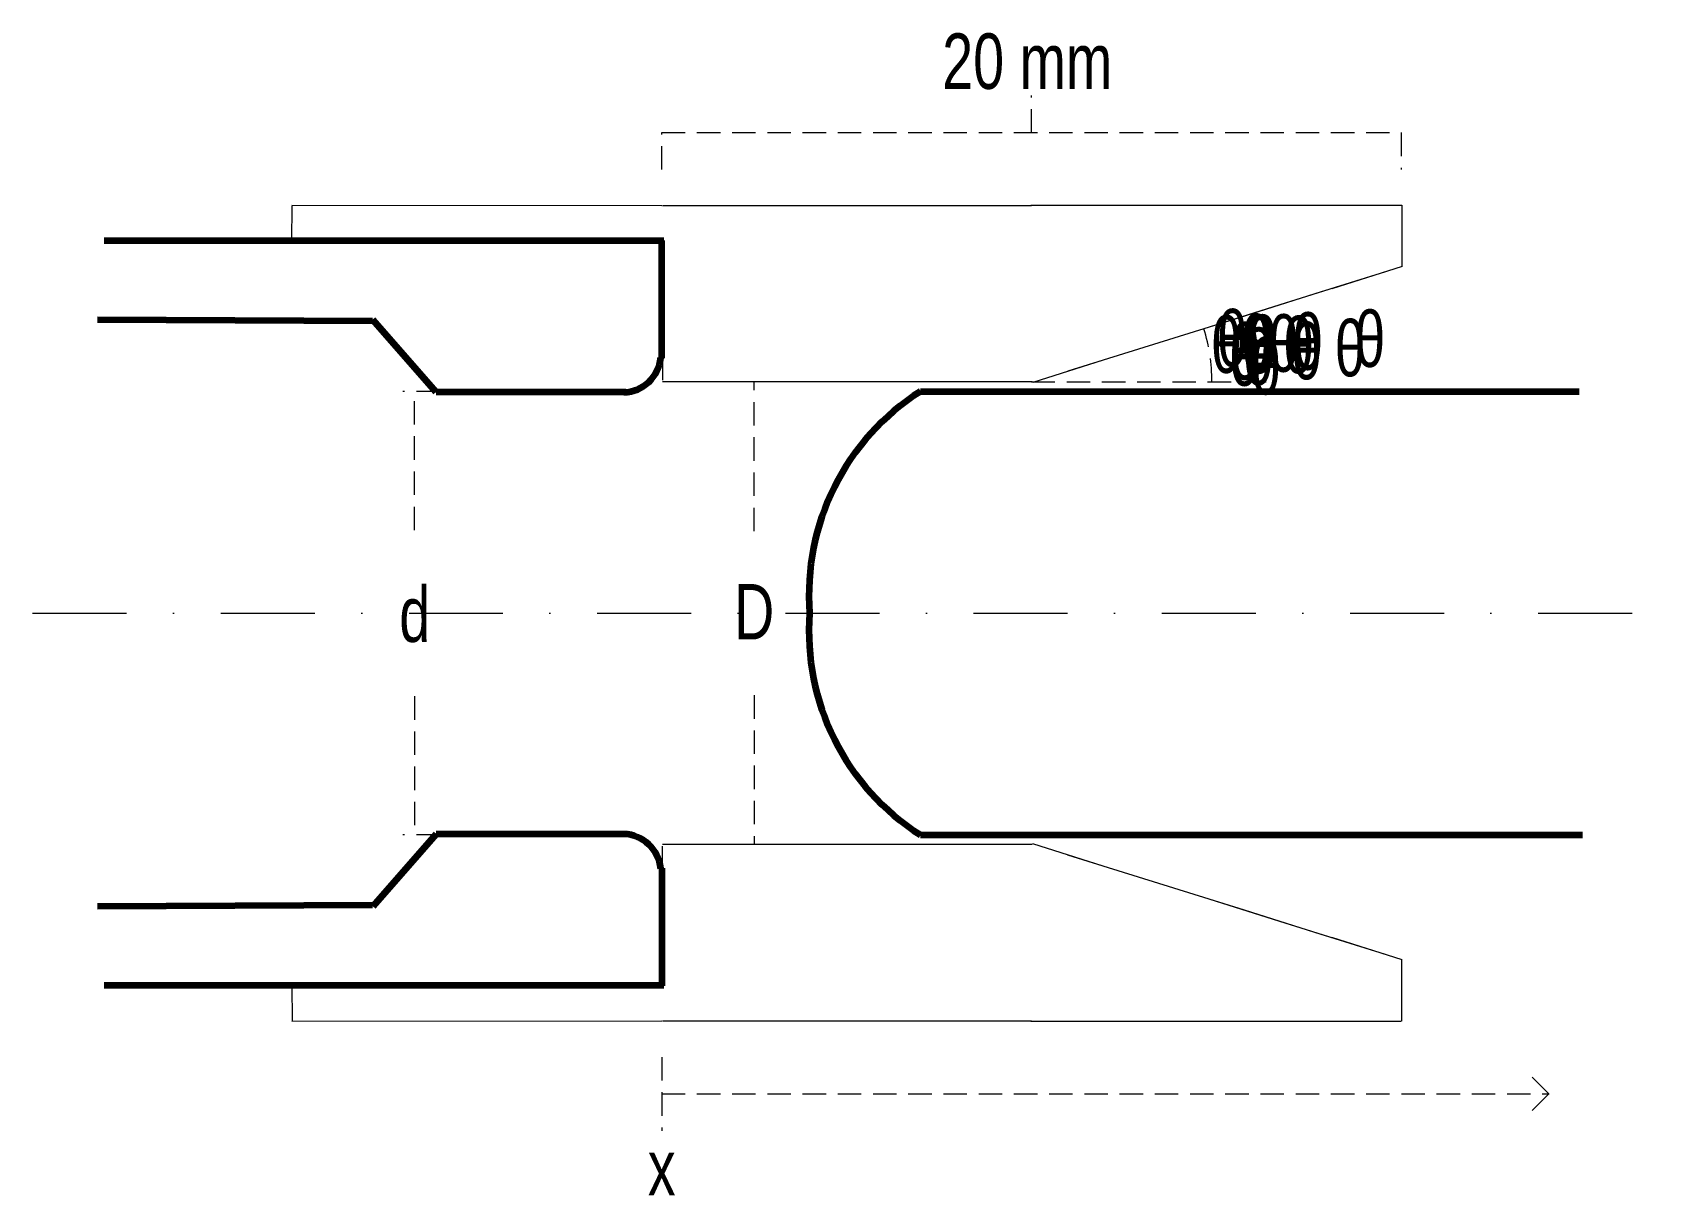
# Model space of a CAD drawing. Header units: millimetres. Extents: x -170 to 271, y -158 to 157.
import ezdxf

# ---------------------------------------------------------------- set-up
doc = ezdxf.new("R2010")
doc.units = ezdxf.units.MM
doc.linetypes.add('DASHDOTX2', pattern=[50.8, 25.4, -12.7, 0, -12.7])
doc.linetypes.add('DASHED2', pattern=[9.525, 6.35, -3.175])
for name, color, linetype, lineweight in [('basex-Line', 8, 'DASHDOTX2', 0), ('femaleContact', 7, 'CONTINUOUS', 158), ('maleContact', 7, 'CONTINUOUS', 158), ('nozzleCylinder', 7, 'CONTINUOUS', 0), ('nozzleFunnel', 7, 'CONTINUOUS', 0), ('ParameterLines', 8, 'DASHED2', 0), ('parameters', 7, 'CONTINUOUS', 0)]:
    doc.layers.add(name, color=color, linetype=linetype, lineweight=lineweight)
doc.styles.get("Standard").update_dxf_attribs({"font": 'txt', "width": 0.75})

msp = doc.modelspace()

# ---------------------------------------------------------------- linework, layer by layer
at = {"layer": 'basex-Line'}
msp.add_line((-170.14, 0), (270.89, 0), dxfattribs=at)
at = {"layer": 'femaleContact'}
for p, q in [((0.61, 100.71), (-150.76, 100.71)), ((0, 68.97), (0, 100.78)), ((-78.25, 79), (-152.59, 79.35)), ((-61.04, 59.81), (-78.13, 79.35)), ((-9.75, 59.75), (-61.04, 59.81)), ((-61.04, -59.81), (-78.13, -79.35)), ((-9.75, -59.75), (-61.04, -59.81)), ((0, -68.97), (0, -100.78)), ((-78.25, -79), (-152.59, -79.35)), ((0.61, -100.71), (-150.76, -100.71))]:
    msp.add_line(p, q, dxfattribs=at)
for centre, start, end in [((-10.62, 70.17), 272.0113, 353.8812), ((-10.62, -70.17), 6.1188, 87.9887)]:
    msp.add_arc(centre, 10.43, start, end, dxfattribs=at)
at = {"layer": 'maleContact'}
for p, q in [((70, 60), (248.08, 60)), ((70, -60), (249.03, -60))]:
    msp.add_line(p, q, dxfattribs=at)
for centre, start, end in [((105, 5), 122.4712, 184.3987), ((105, -5), 175.6013, 237.5288)]:
    msp.add_arc(centre, 65.19, start, end, dxfattribs=at)
at = {"layer": 'nozzleCylinder'}
for p, q in [((-100.02, 110.35), (0, 110.31)), ((0.2, 110.31), (100, 110.31)), ((100.2, 110.31), (100.2, 110.31)), ((-100, 100.63), (-99.97, 110.21)), ((0.2, 101), (0.2, 63)), ((100.2, 62.6), (0.2, 62.6)), ((100.2, -62.6), (0.2, -62.6)), ((0.2, -101), (0.2, -63)), ((-100, -100.63), (-99.97, -110.21)), ((-100.02, -110.35), (0, -110.31)), ((0.2, -110.31), (100, -110.31)), ((100.2, -110.31), (100.2, -110.31))]:
    msp.add_line(p, q, dxfattribs=at)
at = {"layer": 'nozzleFunnel'}
for p, q in [((99.82, 110.35), (199.97, 110.35)), ((199.97, 110.35), (200.13, 110.35)), ((200.13, 110.35), (200.13, 93.76)), ((200.26, 93.76), (181.18, 87.78)), ((200.26, 93.76), (200.26, 93.76)), ((186.2, 89.35), (167.12, 83.37)), ((195.74, 92.34), (176.66, 86.36)), ((176.66, 86.36), (157.58, 80.38)), ((157.58, 80.38), (138.49, 74.4)), ((167.12, 83.37), (148.03, 77.39)), ((148.03, 77.39), (128.95, 71.41)), ((128.95, 71.41), (109.86, 65.43)), ((138.49, 74.4), (119.41, 68.42)), ((119.41, 68.42), (100.32, 62.44)), ((119.41, -68.42), (100.32, -62.44)), ((128.95, -71.41), (109.86, -65.43)), ((138.49, -74.4), (119.41, -68.42)), ((148.03, -77.39), (128.95, -71.41)), ((157.58, -80.38), (138.49, -74.4)), ((167.12, -83.37), (148.03, -77.39)), ((176.66, -86.36), (157.58, -80.38)), ((186.2, -89.35), (167.12, -83.37)), ((195.74, -92.34), (176.66, -86.36)), ((200.26, -93.76), (181.18, -87.78)), ((200.13, -110.35), (200.13, -93.76)), ((200.26, -93.76), (200.26, -93.76)), ((99.82, -110.35), (199.97, -110.35))]:
    msp.add_line(p, q, dxfattribs=at)
at = {"layer": 'ParameterLines'}
for p, q in [((100, 130), (100, 140)), ((0, 120), (0, 130)), ((0, 130), (200, 130)), ((200, 130), (200, 120)), ((25, 22.19), (25, 62.5)), ((100, 62.6), (163.8, 62.6)), ((-60, 60), (-70, 60)), ((-66.89, 22.46), (-66.89, 60)), ((-66.89, 44.43), (-66.89, 44.43)), ((-66.89, -22.46), (-66.89, -60)), ((25, -22.19), (25, -62.5)), ((-60, -60), (-70, -60)), ((0, -120.08), (0, -140.01)), ((239.87, -130), (234.99, -125.12)), ((0, -130), (240, -130)), ((239.87, -130.01), (234.99, -134.89))]:
    msp.add_line(p, q, dxfattribs=at)
msp.add_arc((100.6, 62.6), 48.2, 0, 17.3393, dxfattribs=at)

# ---------------------------------------------------------------- texts
at = {"layer": 'parameters', "char_height": 15, "width": 100, "attachment_point": 5}
for s, insert in [('20 mm', (98.85, 149.23)), ('θ', (152.68, 72.4)), ('θ', (154.32, 74.14)), ('θ', (160.77, 72.81)), ('θ', (161.5, 72.25)), ('θ', (162.41, 72.6)), ('θ', (168.14, 72.7)), ('θ', (172.24, 72.29)), ('θ', (174.71, 73.24)), ('θ', (186.16, 71.48)), ('θ', (191.5, 74.01)), ('θ', (191.5, 74.01)), ('θ', (157.59, 68.92)), ('θ', (157.7, 70.55)), ('θ', (157.7, 70.55)), ('θ', (161.38, 69.12)), ('θ', (174.39, 70.66)), ('θ', (163.33, 66.56)), ('d', (-66.8, -0.39)), ('D', (25, 0.39)), ('x', (0, -150))]:
    msp.add_mtext(s, dxfattribs=dict(at, insert=insert))

doc.saveas('drawing.dxf')
